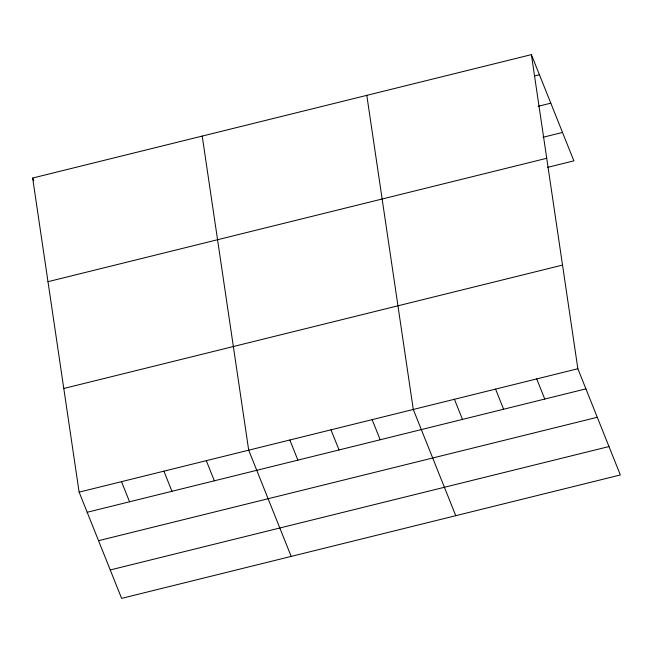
<?xml version="1.0" encoding="UTF-8"?>
<svg xmlns="http://www.w3.org/2000/svg" width="653" height="653" viewBox="0 0 653 653"><rect width="100%" height="100%" fill="white"/><g stroke="black" fill="none" stroke-linecap="round" stroke-linejoin="round"><path stroke-width="0.98" d="M531.387 54.632L577.864 368.741L620.35 474.96L121.613 598.368L79.127 492.142L32.65 178.04L531.387 54.632L573.873 160.858L547.426 167.405M534.538 75.977L539.443 74.76M538.064 106.325L550.805 103.174M542.921 137.293L562.511 132.445M47.987 281.688L546.724 158.287M63.79 388.486L562.527 265.085M79.127 492.142L577.864 368.741M87.175 512.27L585.912 388.87M98.538 540.684L597.275 417.283M110.251 569.955L608.988 446.554M536.717 378.92L544.765 399.048M495.57 389.098L503.626 409.227M454.423 399.285L462.479 419.414M455.77 515.69L413.284 409.464L366.806 95.354M372.137 419.642L380.185 439.771M330.989 429.821L339.038 449.95M289.842 440.008L297.89 460.136M291.181 556.413L248.695 450.186L202.218 136.077M206.307 460.675L214.355 480.804M163.911 471.164L171.959 491.293M32.65 178.04L33.752 180.783M121.515 481.653L129.572 501.782"/></g></svg>
